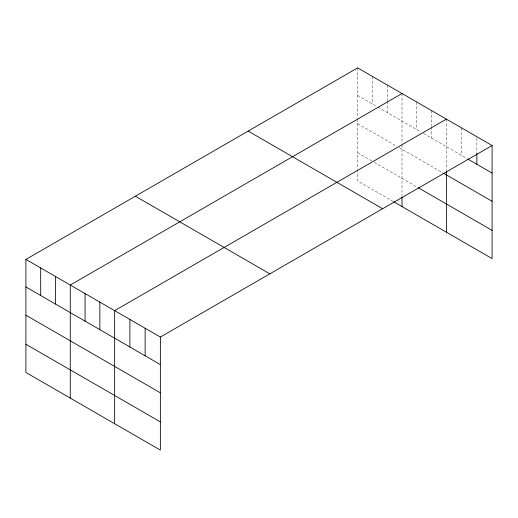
<?xml version="1.0" encoding="UTF-8"?>
<svg xmlns="http://www.w3.org/2000/svg" width="518" height="518" viewBox="0 0 518 518"><rect width="100%" height="100%" fill="white"/><g stroke="black" fill="none" stroke-linecap="round" stroke-linejoin="round"><path stroke-width="0.39" stroke-dasharray="2.59 1.94" d="M357.634 67.89L357.634 118.169M357.634 95.435L377.13 106.695M377.803 107.084L420.83 131.928M423.523 133.476L467.165 158.676M357.634 123.66L396.626 146.173M399.32 147.721L443.019 172.954M357.634 152.732L372.423 161.273M374.443 162.438L416.796 186.888M393.266 201.528L357.634 180.95L357.634 169.975M476.858 138.3L476.858 152.467M461.622 127.927L461.622 155.471M446.38 119.127L446.38 170.189M431.591 110.587L431.591 126.327M431.591 127.117L431.591 138.138M416.796 102.046L416.796 129.597M402.007 93.512L402.007 143.79M402.007 144.574L402.007 196.38M387.218 84.971L387.218 100.712M387.218 101.496L387.218 112.516M372.423 76.431L372.423 103.976M357.634 118.952L357.634 169.192"/><path stroke-width="0.78" d="M492.1 145.526L160.366 337.05L160.366 450.11L25.9 372.474L25.9 259.414L357.634 67.89L492.1 145.526L492.1 258.586L393.939 201.91M402.007 93.512L70.273 285.036L70.273 398.096M446.38 119.127L114.646 310.651L114.646 423.718M467.858 159.071L492.1 173.07M443.693 173.342L492.1 201.288M418.143 187.665L492.1 230.368M248.161 131.093L382.627 208.728M135.373 196.212L269.839 273.847M25.9 259.414L160.366 337.05M25.9 286.959L160.366 364.594M25.9 315.184L160.366 392.812M25.9 344.256L160.366 421.892M476.858 153.257L476.858 164.271M446.38 170.979L446.38 232.187M402.007 197.164L402.007 206.572M145.131 328.25L145.131 355.795M129.888 319.451L129.888 346.995M99.857 302.111L99.857 329.662M85.069 293.57L85.069 321.121M55.484 276.495L55.484 304.04M40.689 267.955L40.689 295.5"/></g></svg>
